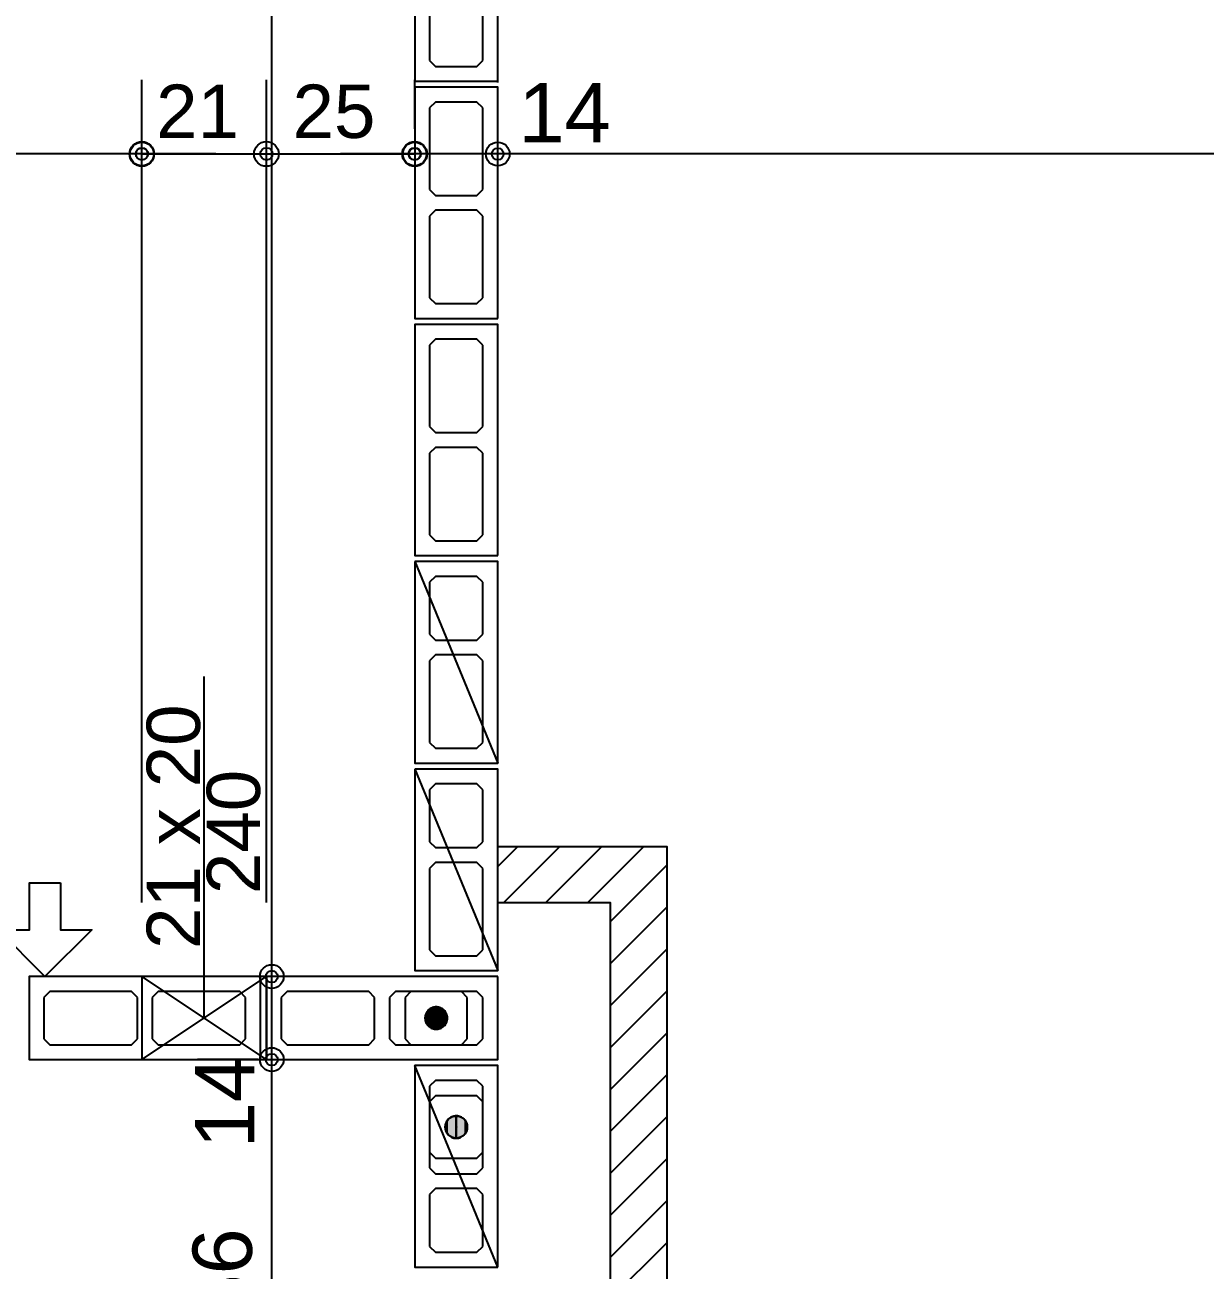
# Model space of a CAD drawing. Extents: x 0 to 119, y 0 to 84.
# Drawn here: x 35.119 to 39.099, y 41.717 to 45.917 of the extents above; entities that cross this region are included whole.
import ezdxf

# ---------------------------------------------------------------- set-up
doc = ezdxf.new("R2010")
doc.units = 0
doc.header["$MEASUREMENT"] = 0
doc.linetypes.add('ESTILO_TQS_0005', pattern=[0.4, 0.3, -0.1])
for name, color, linetype in [('27', 250, 'CONTINUOUS'), ('29', 9, 'CONTINUOUS'), ('3', 7, 'CONTINUOUS'), ('35', 255, 'CONTINUOUS')]:
    doc.layers.add(name, color=color, linetype=linetype)
doc.styles.add('TQS_ARIAL', font='arial.ttf')

msp = doc.modelspace()

# ---------------------------------------------------------------- linework, layer by layer
at = {"layer": '27', "color": 250, "linetype": 'ESTILO_TQS_0005'}
for points in [[(36.64366, 45.77668), (36.66366, 45.79668), (36.66366, 46.07168), (36.64366, 46.09168), (36.50366, 46.09168), (36.48366, 46.07168), (36.48366, 45.79668), (36.50366, 45.77668), (36.64366, 45.77668)], [(36.64366, 45.34168), (36.66366, 45.36168), (36.66366, 45.63668), (36.64366, 45.65668), (36.50366, 45.65668), (36.48366, 45.63668), (36.48366, 45.36168), (36.50366, 45.34168), (36.64366, 45.34168)], [(36.64366, 44.97668), (36.66366, 44.99668), (36.66366, 45.27168), (36.64366, 45.29168), (36.50366, 45.29168), (36.48366, 45.27168), (36.48366, 44.99668), (36.50366, 44.97668), (36.64366, 44.97668)], [(36.64366, 44.54168), (36.66366, 44.56168), (36.66366, 44.83668), (36.64366, 44.85668), (36.50366, 44.85668), (36.48366, 44.83668), (36.48366, 44.56168), (36.50366, 44.54168), (36.64366, 44.54168)], [(36.64366, 44.17668), (36.66366, 44.19668), (36.66366, 44.47168), (36.64366, 44.49168), (36.50366, 44.49168), (36.48366, 44.47168), (36.48366, 44.19668), (36.50366, 44.17668), (36.64366, 44.17668)], [(36.50366, 44.05668), (36.48366, 44.03668), (36.48366, 43.86168), (36.50366, 43.84168), (36.64366, 43.84168), (36.66366, 43.86168), (36.66366, 44.03668), (36.64366, 44.05668), (36.50366, 44.05668)], [(36.50366, 43.79168), (36.48366, 43.77168), (36.48366, 43.49668), (36.50366, 43.47668), (36.64366, 43.47668), (36.66366, 43.49668), (36.66366, 43.77168), (36.64366, 43.79168), (36.50366, 43.79168)], [(36.50366, 43.35668), (36.48366, 43.33668), (36.48366, 43.16168), (36.50366, 43.14168), (36.64366, 43.14168), (36.66366, 43.16168), (36.66366, 43.33668), (36.64366, 43.35668), (36.50366, 43.35668)], [(36.50366, 43.09168), (36.48366, 43.07168), (36.48366, 42.79668), (36.50366, 42.77668), (36.64366, 42.77668), (36.66366, 42.79668), (36.66366, 43.07168), (36.64366, 43.09168), (36.50366, 43.09168)], [(35.49866, 42.63668), (35.47866, 42.65668), (35.20366, 42.65668), (35.18366, 42.63668), (35.18366, 42.49668), (35.20366, 42.47668), (35.47866, 42.47668), (35.49866, 42.49668), (35.49866, 42.63668)], [(35.86366, 42.63668), (35.84366, 42.65668), (35.56866, 42.65668), (35.54866, 42.63668), (35.54866, 42.49668), (35.56866, 42.47668), (35.84366, 42.47668), (35.86366, 42.49668), (35.86366, 42.63668)], [(36.29866, 42.63668), (36.27866, 42.65668), (36.00366, 42.65668), (35.98366, 42.63668), (35.98366, 42.49668), (36.00366, 42.47668), (36.27866, 42.47668), (36.29866, 42.49668), (36.29866, 42.63668)], [(36.66366, 42.63668), (36.64366, 42.65668), (36.36866, 42.65668), (36.34866, 42.63668), (36.34866, 42.49668), (36.36866, 42.47668), (36.64366, 42.47668), (36.66366, 42.49668), (36.66366, 42.63668)], [(36.64366, 42.04168), (36.66366, 42.06168), (36.66366, 42.33668), (36.64366, 42.35668), (36.50366, 42.35668), (36.48366, 42.33668), (36.48366, 42.06168), (36.50366, 42.04168), (36.64366, 42.04168)], [(36.64366, 41.77668), (36.66366, 41.79668), (36.66366, 41.97168), (36.64366, 41.99168), (36.50366, 41.99168), (36.48366, 41.97168), (36.48366, 41.79668), (36.50366, 41.77668), (36.64366, 41.77668)]]:
    msp.add_lwpolyline(points, dxfattribs=at)
at = {"layer": '29', "color": 9, "linetype": 'Continuous'}
for p, q in [((36.71366, 43.077621), (36.781693, 43.145655)), ((36.733115, 42.955655), (36.923115, 43.145655)), ((36.874536, 42.955655), (37.064536, 43.145655)), ((37.015958, 42.955655), (37.205958, 43.145655)), ((37.093704, 42.89198), (37.283703, 43.081978)), ((37.093704, 42.750558), (37.283703, 42.940557)), ((37.093704, 42.609137), (37.283703, 42.799136)), ((37.093704, 42.467716), (37.283703, 42.657714)), ((37.093704, 42.326294), (37.283703, 42.516293)), ((37.093704, 42.184873), (37.283703, 42.374872)), ((37.093704, 42.043451), (37.283703, 42.23345)), ((37.093704, 41.90203), (37.283703, 42.092029)), ((37.093704, 41.760609), (37.283703, 41.950607)), ((37.093704, 41.619187), (37.283703, 41.809186))]:
    msp.add_line(p, q, dxfattribs=at)
msp.add_lwpolyline([(36.71366, 43.145655), (37.283703, 43.145655), (37.283703, 41.30668), (37.093704, 41.30668), (37.093704, 42.955655), (36.71366, 42.955655), (36.71366, 43.145655)], dxfattribs=at)
at = {"layer": '3', "color": 7, "linetype": 'Continuous'}
for p, q in [((36.43366, 44.10668), (36.71366, 43.42668)), ((36.43366, 43.40668), (36.71366, 42.72668)), ((35.93366, 42.42668), (35.51366, 42.70668)), ((35.51366, 42.42668), (35.93366, 42.70668)), ((36.42116, 42.65668), (36.40116, 42.63668)), ((36.40116, 42.63668), (36.40116, 42.49668)), ((36.59116, 42.65668), (36.42116, 42.65668)), ((36.61116, 42.63668), (36.59116, 42.65668)), ((36.61116, 42.49668), (36.61116, 42.63668)), ((36.40116, 42.49668), (36.42116, 42.47668)), ((36.42116, 42.47668), (36.59116, 42.47668)), ((36.59116, 42.47668), (36.61116, 42.49668)), ((36.71366, 41.72668), (36.43366, 42.40668)), ((36.50366, 42.30418), (36.48366, 42.28418)), ((36.64366, 42.30418), (36.50366, 42.30418)), ((36.66366, 42.28418), (36.64366, 42.30418)), ((36.48366, 42.28418), (36.48366, 42.11418)), ((36.66366, 42.11418), (36.66366, 42.28418)), ((36.48366, 42.11418), (36.50366, 42.09418)), ((36.50366, 42.09418), (36.64366, 42.09418)), ((36.64366, 42.09418), (36.66366, 42.11418))]:
    msp.add_line(p, q, dxfattribs=at)
for points in [[(36.71366, 45.72668), (36.71366, 46.50668), (36.43366, 46.50668), (36.43366, 45.72668), (36.71366, 45.72668)], [(36.71366, 44.92668), (36.71366, 45.70668), (36.43366, 45.70668), (36.43366, 44.92668), (36.71366, 44.92668)], [(36.71366, 44.12668), (36.71366, 44.90668), (36.43366, 44.90668), (36.43366, 44.12668), (36.71366, 44.12668)], [(36.43366, 44.10668), (36.43366, 43.42668), (36.71366, 43.42668), (36.71366, 44.10668), (36.43366, 44.10668)], [(35.72366, 42.56668), (35.72366, 43.718909)], [(36.43366, 43.40668), (36.43366, 42.72668), (36.71366, 42.72668), (36.71366, 43.40668), (36.43366, 43.40668)], [(35.239561, 43.022627), (35.239561, 42.864654), (35.344877, 42.864654), (35.186904, 42.70668), (35.02893, 42.864654), (35.134246, 42.864654), (35.134246, 43.022627), (35.239561, 43.022627)], [(35.91366, 42.70668), (35.13366, 42.70668), (35.13366, 42.42668), (35.91366, 42.42668), (35.91366, 42.70668)], [(35.93366, 42.42668), (35.93366, 42.70668), (35.51366, 42.70668), (35.51366, 42.42668), (35.93366, 42.42668)], [(36.71366, 42.70668), (35.93366, 42.70668), (35.93366, 42.42668), (36.71366, 42.42668), (36.71366, 42.70668)], [(36.50676, 42.56668), (36.506757, 42.566619), (36.506748, 42.566559), (36.506732, 42.5665), (36.506711, 42.566443), (36.506685, 42.566389), (36.506652, 42.566337), (36.506615, 42.566289), (36.506573, 42.566245), (36.506527, 42.566206), (36.506477, 42.566171), (36.506424, 42.566141), (36.506368, 42.566117), (36.50631, 42.566099), (36.506251, 42.566087), (36.50619, 42.566081), (36.50613, 42.566081), (36.506069, 42.566087), (36.50601, 42.566099), (36.505952, 42.566117), (36.505896, 42.566141), (36.505843, 42.566171), (36.505793, 42.566206), (36.505747, 42.566245), (36.505705, 42.566289), (36.505668, 42.566337), (36.505635, 42.566389), (36.505609, 42.566443), (36.505588, 42.5665), (36.505572, 42.566559), (36.505563, 42.566619), (36.50556, 42.56668), (36.54396, 42.56668), (36.543766, 42.570504), (36.543186, 42.574289), (36.542226, 42.577996), (36.540897, 42.581587), (36.53921, 42.585024), (36.537185, 42.588274), (36.534841, 42.591302), (36.532203, 42.594077), (36.529298, 42.596571), (36.526155, 42.598759), (36.522807, 42.600617), (36.519288, 42.602127), (36.515635, 42.603273), (36.511884, 42.604044), (36.508075, 42.604431), (36.504245, 42.604431), (36.500436, 42.604044), (36.496685, 42.603273), (36.493032, 42.602127), (36.489513, 42.600617), (36.486165, 42.598759), (36.483022, 42.596571), (36.480117, 42.594077), (36.477479, 42.591302), (36.475135, 42.588274), (36.47311, 42.585024), (36.471423, 42.581587), (36.470094, 42.577996), (36.469134, 42.574289), (36.468554, 42.570504), (36.46836, 42.56668), (36.50676, 42.56668)], [(36.50556, 42.56668), (36.505563, 42.566741), (36.505572, 42.566801), (36.505588, 42.56686), (36.505609, 42.566917), (36.505635, 42.566971), (36.505668, 42.567023), (36.505705, 42.567071), (36.505747, 42.567115), (36.505793, 42.567154), (36.505843, 42.567189), (36.505896, 42.567219), (36.505952, 42.567243), (36.50601, 42.567261), (36.506069, 42.567273), (36.50613, 42.567279), (36.50619, 42.567279), (36.506251, 42.567273), (36.50631, 42.567261), (36.506368, 42.567243), (36.506424, 42.567219), (36.506477, 42.567189), (36.506527, 42.567154), (36.506573, 42.567115), (36.506615, 42.567071), (36.506652, 42.567023), (36.506685, 42.566971), (36.506711, 42.566917), (36.506732, 42.56686), (36.506748, 42.566801), (36.506757, 42.566741), (36.50676, 42.56668), (36.46836, 42.56668), (36.468554, 42.562856), (36.469134, 42.559071), (36.470094, 42.555364), (36.471423, 42.551773), (36.47311, 42.548336), (36.475135, 42.545086), (36.477479, 42.542058), (36.480117, 42.539283), (36.483022, 42.536789), (36.486165, 42.534601), (36.489513, 42.532743), (36.493032, 42.531233), (36.496685, 42.530087), (36.500436, 42.529316), (36.504245, 42.528929), (36.508075, 42.528929), (36.511884, 42.529316), (36.515635, 42.530087), (36.519288, 42.531233), (36.522807, 42.532743), (36.526155, 42.534601), (36.529298, 42.536789), (36.532203, 42.539283), (36.534841, 42.542058), (36.537185, 42.545086), (36.53921, 42.548336), (36.540897, 42.551773), (36.542226, 42.555364), (36.543186, 42.559071), (36.543766, 42.562856), (36.54396, 42.56668), (36.50556, 42.56668)], [(36.71366, 41.72668), (36.71366, 42.40668), (36.43366, 42.40668), (36.43366, 41.72668), (36.71366, 41.72668)], [(36.57366, 42.19978), (36.573721, 42.199777), (36.573781, 42.199768), (36.57384, 42.199752), (36.573897, 42.199731), (36.573951, 42.199705), (36.574003, 42.199672), (36.574051, 42.199635), (36.574095, 42.199593), (36.574134, 42.199547), (36.574169, 42.199497), (36.574199, 42.199444), (36.574223, 42.199388), (36.574241, 42.19933), (36.574253, 42.199271), (36.574259, 42.19921), (36.574259, 42.19915), (36.574253, 42.199089), (36.574241, 42.19903), (36.574223, 42.198972), (36.574199, 42.198916), (36.574169, 42.198863), (36.574134, 42.198813), (36.574095, 42.198767), (36.574051, 42.198725), (36.574003, 42.198688), (36.573951, 42.198655), (36.573897, 42.198629), (36.57384, 42.198608), (36.573781, 42.198592), (36.573721, 42.198583), (36.57366, 42.19858), (36.57366, 42.23698), (36.569836, 42.236786), (36.566051, 42.236206), (36.562344, 42.235246), (36.558753, 42.233917), (36.555316, 42.23223), (36.552066, 42.230205), (36.549038, 42.227861), (36.546263, 42.225223), (36.543769, 42.222318), (36.541581, 42.219175), (36.539723, 42.215827), (36.538213, 42.212308), (36.537067, 42.208655), (36.536296, 42.204904), (36.535909, 42.201095), (36.535909, 42.197265), (36.536296, 42.193456), (36.537067, 42.189705), (36.538213, 42.186052), (36.539723, 42.182533), (36.541581, 42.179185), (36.543769, 42.176042), (36.546263, 42.173137), (36.549038, 42.170499), (36.552066, 42.168155), (36.555316, 42.16613), (36.558753, 42.164443), (36.562344, 42.163114), (36.566051, 42.162154), (36.569836, 42.161574), (36.57366, 42.16138), (36.57366, 42.19978)], [(36.57366, 42.19858), (36.573599, 42.198583), (36.573539, 42.198592), (36.57348, 42.198608), (36.573423, 42.198629), (36.573369, 42.198655), (36.573317, 42.198688), (36.573269, 42.198725), (36.573225, 42.198767), (36.573186, 42.198813), (36.573151, 42.198863), (36.573121, 42.198916), (36.573097, 42.198972), (36.573079, 42.19903), (36.573067, 42.199089), (36.573061, 42.19915), (36.573061, 42.19921), (36.573067, 42.199271), (36.573079, 42.19933), (36.573097, 42.199388), (36.573121, 42.199444), (36.573151, 42.199497), (36.573186, 42.199547), (36.573225, 42.199593), (36.573269, 42.199635), (36.573317, 42.199672), (36.573369, 42.199705), (36.573423, 42.199731), (36.57348, 42.199752), (36.573539, 42.199768), (36.573599, 42.199777), (36.57366, 42.19978), (36.57366, 42.16138), (36.577484, 42.161574), (36.581269, 42.162154), (36.584976, 42.163114), (36.588567, 42.164443), (36.592004, 42.16613), (36.595254, 42.168155), (36.598282, 42.170499), (36.601057, 42.173137), (36.603551, 42.176042), (36.605739, 42.179185), (36.607597, 42.182533), (36.609107, 42.186052), (36.610253, 42.189705), (36.611024, 42.193456), (36.611411, 42.197265), (36.611411, 42.201095), (36.611024, 42.204904), (36.610253, 42.208655), (36.609107, 42.212308), (36.607597, 42.215827), (36.605739, 42.219175), (36.603551, 42.222318), (36.601057, 42.225223), (36.598282, 42.227861), (36.595254, 42.230205), (36.592004, 42.23223), (36.588567, 42.233917), (36.584976, 42.235246), (36.581269, 42.236206), (36.577484, 42.236786), (36.57366, 42.23698), (36.57366, 42.19858)]]:
    msp.add_lwpolyline(points, dxfattribs=at)
for centre in [(36.50616, 42.56668), (36.57366, 42.19918)]:
    msp.add_circle(centre, 0.0372, dxfattribs=at)
for points in [[(36.50676, 42.56668), (36.477479, 42.591302), (36.475135, 42.588274)], [(36.50676, 42.56668), (36.480117, 42.594077), (36.477479, 42.591302)], [(36.50676, 42.56668), (36.483022, 42.596571), (36.480117, 42.594077)], [(36.50676, 42.56668), (36.486165, 42.598759), (36.483022, 42.596571)], [(36.50676, 42.56668), (36.489513, 42.600617), (36.486165, 42.598759)], [(36.50676, 42.56668), (36.493032, 42.602127), (36.489513, 42.600617)], [(36.50676, 42.56668), (36.496685, 42.603273), (36.493032, 42.602127)], [(36.50676, 42.56668), (36.500436, 42.604044), (36.496685, 42.603273)], [(36.50676, 42.56668), (36.504245, 42.604431), (36.500436, 42.604044)], [(36.50676, 42.56668), (36.508075, 42.604431), (36.504245, 42.604431)], [(36.54396, 42.56668), (36.508075, 42.604431), (36.50676, 42.56668)], [(36.54396, 42.56668), (36.511884, 42.604044), (36.508075, 42.604431)], [(36.54396, 42.56668), (36.515635, 42.603273), (36.511884, 42.604044)], [(36.54396, 42.56668), (36.519288, 42.602127), (36.515635, 42.603273)], [(36.54396, 42.56668), (36.522807, 42.600617), (36.519288, 42.602127)], [(36.54396, 42.56668), (36.526155, 42.598759), (36.522807, 42.600617)], [(36.54396, 42.56668), (36.529298, 42.596571), (36.526155, 42.598759)], [(36.54396, 42.56668), (36.532203, 42.594077), (36.529298, 42.596571)], [(36.54396, 42.56668), (36.534841, 42.591302), (36.532203, 42.594077)], [(36.54396, 42.56668), (36.537185, 42.588274), (36.534841, 42.591302)], [(36.50676, 42.56668), (36.468554, 42.570504), (36.46836, 42.56668)], [(36.50556, 42.56668), (36.46836, 42.56668), (36.468554, 42.562856)], [(36.50676, 42.56668), (36.469134, 42.574289), (36.468554, 42.570504)], [(36.50556, 42.56668), (36.468554, 42.562856), (36.469134, 42.559071)], [(36.50676, 42.56668), (36.470094, 42.577996), (36.469134, 42.574289)], [(36.50556, 42.56668), (36.469134, 42.559071), (36.470094, 42.555364)], [(36.50676, 42.56668), (36.471423, 42.581587), (36.470094, 42.577996)], [(36.50556, 42.56668), (36.470094, 42.555364), (36.471423, 42.551773)], [(36.50676, 42.56668), (36.47311, 42.585024), (36.471423, 42.581587)], [(36.50556, 42.56668), (36.471423, 42.551773), (36.47311, 42.548336)], [(36.50676, 42.56668), (36.475135, 42.588274), (36.47311, 42.585024)], [(36.50556, 42.56668), (36.47311, 42.548336), (36.475135, 42.545086)], [(36.50556, 42.56668), (36.475135, 42.545086), (36.477479, 42.542058)], [(36.50556, 42.56668), (36.477479, 42.542058), (36.480117, 42.539283)], [(36.50556, 42.56668), (36.480117, 42.539283), (36.483022, 42.536789)], [(36.50556, 42.56668), (36.483022, 42.536789), (36.486165, 42.534601)], [(36.50556, 42.56668), (36.486165, 42.534601), (36.489513, 42.532743)], [(36.50556, 42.56668), (36.489513, 42.532743), (36.493032, 42.531233)], [(36.50556, 42.56668), (36.493032, 42.531233), (36.496685, 42.530087)], [(36.50556, 42.56668), (36.496685, 42.530087), (36.500436, 42.529316)], [(36.50556, 42.56668), (36.500436, 42.529316), (36.504245, 42.528929)], [(36.50556, 42.56668), (36.504245, 42.528929), (36.508075, 42.528929)], [(36.505793, 42.567154), (36.505588, 42.56686), (36.50556, 42.56668)], [(36.505793, 42.567154), (36.50556, 42.56668), (36.50556, 42.56668)], [(36.505793, 42.567154), (36.50556, 42.56668), (36.50556, 42.56668)], [(36.505793, 42.567154), (36.50556, 42.56668), (36.50556, 42.56668)], [(36.505793, 42.567154), (36.50556, 42.56668), (36.50556, 42.56668)], [(36.505793, 42.567154), (36.50556, 42.56668), (36.50556, 42.56668)], [(36.505793, 42.567154), (36.50556, 42.56668), (36.50556, 42.56668)], [(36.505793, 42.567154), (36.50556, 42.56668), (36.50556, 42.56668)], [(36.505793, 42.567154), (36.50556, 42.56668), (36.50556, 42.56668)], [(36.505793, 42.567154), (36.50556, 42.56668), (36.50556, 42.56668)], [(36.505793, 42.567154), (36.50556, 42.56668), (36.50556, 42.56668)], [(36.505793, 42.567154), (36.50556, 42.56668), (36.50556, 42.56668)], [(36.505793, 42.567154), (36.50556, 42.56668), (36.50556, 42.56668)], [(36.505793, 42.567154), (36.50556, 42.56668), (36.50556, 42.56668)], [(36.505793, 42.567154), (36.50556, 42.56668), (36.50556, 42.56668)], [(36.505793, 42.567154), (36.50556, 42.56668), (36.50556, 42.56668)], [(36.505793, 42.567154), (36.50556, 42.56668), (36.50556, 42.56668)], [(36.505793, 42.567154), (36.50556, 42.56668), (36.50556, 42.56668)], [(36.505793, 42.567154), (36.50556, 42.56668), (36.50556, 42.56668)], [(36.505793, 42.567154), (36.50556, 42.56668), (36.50556, 42.56668)], [(36.505793, 42.567154), (36.50556, 42.56668), (36.50556, 42.56668)], [(36.505793, 42.567154), (36.50556, 42.56668), (36.50556, 42.56668)], [(36.505793, 42.567154), (36.50556, 42.56668), (36.50556, 42.56668)], [(36.50556, 42.56668), (36.508075, 42.528929), (36.54396, 42.56668)], [(36.505793, 42.567154), (36.505635, 42.566971), (36.505588, 42.56686)], [(36.505793, 42.567154), (36.505668, 42.567023), (36.505635, 42.566971)], [(36.505793, 42.567154), (36.505705, 42.567071), (36.505668, 42.567023)], [(36.505793, 42.567154), (36.505747, 42.567115), (36.505705, 42.567071)], [(36.505793, 42.567154), (36.505793, 42.567154), (36.505747, 42.567115)], [(36.505793, 42.567154), (36.505747, 42.567115), (36.505747, 42.567115)], [(36.505793, 42.567154), (36.505793, 42.567154), (36.505793, 42.567154)], [(36.50676, 42.56668), (36.506527, 42.566206), (36.506527, 42.566206)], [(36.50676, 42.56668), (36.506527, 42.566206), (36.506527, 42.566206)], [(36.50676, 42.56668), (36.506527, 42.566206), (36.506573, 42.566245)], [(36.50676, 42.56668), (36.506573, 42.566245), (36.506573, 42.566245)], [(36.50676, 42.56668), (36.506573, 42.566245), (36.506615, 42.566289)], [(36.50676, 42.56668), (36.506615, 42.566289), (36.506652, 42.566337)], [(36.50676, 42.56668), (36.506652, 42.566337), (36.506685, 42.566389)], [(36.50676, 42.56668), (36.506685, 42.566389), (36.506732, 42.5665)], [(36.50676, 42.56668), (36.506732, 42.5665), (36.50676, 42.56668)], [(36.50676, 42.56668), (36.50676, 42.56668), (36.50676, 42.56668)], [(36.50676, 42.56668), (36.50676, 42.56668), (36.50676, 42.56668)], [(36.50676, 42.56668), (36.50676, 42.56668), (36.50676, 42.56668)], [(36.50676, 42.56668), (36.50676, 42.56668), (36.50676, 42.56668)], [(36.50676, 42.56668), (36.50676, 42.56668), (36.50676, 42.56668)], [(36.50676, 42.56668), (36.50676, 42.56668), (36.50676, 42.56668)], [(36.50676, 42.56668), (36.50676, 42.56668), (36.50676, 42.56668)], [(36.50676, 42.56668), (36.50676, 42.56668), (36.50676, 42.56668)], [(36.50676, 42.56668), (36.50676, 42.56668), (36.50676, 42.56668)], [(36.50676, 42.56668), (36.50676, 42.56668), (36.50676, 42.56668)], [(36.50676, 42.56668), (36.50676, 42.56668), (36.50676, 42.56668)], [(36.50676, 42.56668), (36.50676, 42.56668), (36.50676, 42.56668)], [(36.50676, 42.56668), (36.50676, 42.56668), (36.50676, 42.56668)], [(36.50676, 42.56668), (36.50676, 42.56668), (36.50676, 42.56668)], [(36.50676, 42.56668), (36.50676, 42.56668), (36.50676, 42.56668)], [(36.50676, 42.56668), (36.50676, 42.56668), (36.50676, 42.56668)], [(36.50676, 42.56668), (36.50676, 42.56668), (36.50676, 42.56668)], [(36.50676, 42.56668), (36.50676, 42.56668), (36.50676, 42.56668)], [(36.50676, 42.56668), (36.50676, 42.56668), (36.50676, 42.56668)], [(36.50676, 42.56668), (36.50676, 42.56668), (36.50676, 42.56668)], [(36.50676, 42.56668), (36.50676, 42.56668), (36.50676, 42.56668)], [(36.54396, 42.56668), (36.508075, 42.528929), (36.511884, 42.529316)], [(36.54396, 42.56668), (36.511884, 42.529316), (36.515635, 42.530087)], [(36.54396, 42.56668), (36.515635, 42.530087), (36.519288, 42.531233)], [(36.54396, 42.56668), (36.519288, 42.531233), (36.522807, 42.532743)], [(36.54396, 42.56668), (36.522807, 42.532743), (36.526155, 42.534601)], [(36.54396, 42.56668), (36.526155, 42.534601), (36.529298, 42.536789)], [(36.54396, 42.56668), (36.529298, 42.536789), (36.532203, 42.539283)], [(36.54396, 42.56668), (36.532203, 42.539283), (36.534841, 42.542058)], [(36.54396, 42.56668), (36.534841, 42.542058), (36.537185, 42.545086)], [(36.54396, 42.56668), (36.53921, 42.585024), (36.537185, 42.588274)], [(36.54396, 42.56668), (36.537185, 42.545086), (36.53921, 42.548336)], [(36.54396, 42.56668), (36.540897, 42.581587), (36.53921, 42.585024)], [(36.54396, 42.56668), (36.53921, 42.548336), (36.540897, 42.551773)], [(36.54396, 42.56668), (36.542226, 42.577996), (36.540897, 42.581587)], [(36.54396, 42.56668), (36.540897, 42.551773), (36.542226, 42.555364)], [(36.54396, 42.56668), (36.543186, 42.574289), (36.542226, 42.577996)], [(36.54396, 42.56668), (36.542226, 42.555364), (36.543186, 42.559071)], [(36.54396, 42.56668), (36.543766, 42.570504), (36.543186, 42.574289)], [(36.54396, 42.56668), (36.543186, 42.559071), (36.543766, 42.562856)], [(36.537067, 42.208655), (36.537067, 42.189705), (36.538213, 42.212308)], [(36.537067, 42.189705), (36.538213, 42.186052), (36.538213, 42.212308)], [(36.538213, 42.212308), (36.538213, 42.186052), (36.539723, 42.215827)], [(36.538213, 42.186052), (36.539723, 42.182533), (36.539723, 42.215827)], [(36.539723, 42.215827), (36.539723, 42.182533), (36.541581, 42.219175)], [(36.539723, 42.182533), (36.541581, 42.179185), (36.541581, 42.219175)], [(36.541581, 42.219175), (36.541581, 42.179185), (36.543769, 42.222318)], [(36.541581, 42.179185), (36.543769, 42.176042), (36.543769, 42.222318)], [(36.543769, 42.222318), (36.543769, 42.176042), (36.546263, 42.225223)], [(36.543769, 42.176042), (36.546263, 42.173137), (36.546263, 42.225223)], [(36.546263, 42.225223), (36.546263, 42.173137), (36.549038, 42.227861)], [(36.546263, 42.173137), (36.549038, 42.170499), (36.549038, 42.227861)], [(36.549038, 42.227861), (36.549038, 42.170499), (36.552066, 42.230205)], [(36.549038, 42.170499), (36.552066, 42.168155), (36.552066, 42.230205)], [(36.552066, 42.230205), (36.552066, 42.168155), (36.555316, 42.23223)], [(36.552066, 42.168155), (36.555316, 42.16613), (36.555316, 42.23223)], [(36.555316, 42.23223), (36.555316, 42.16613), (36.558753, 42.233917)], [(36.555316, 42.16613), (36.558753, 42.164443), (36.558753, 42.233917)], [(36.558753, 42.233917), (36.558753, 42.164443), (36.562344, 42.235246)], [(36.558753, 42.164443), (36.562344, 42.163114), (36.562344, 42.235246)], [(36.562344, 42.235246), (36.562344, 42.163114), (36.566051, 42.236206)], [(36.562344, 42.163114), (36.566051, 42.162154), (36.566051, 42.236206)], [(36.569836, 42.161574), (36.569836, 42.236786), (36.566051, 42.162154)], [(36.566051, 42.236206), (36.566051, 42.162154), (36.569836, 42.236786)], [(36.569836, 42.161574), (36.57366, 42.19978), (36.57366, 42.23698)], [(36.569836, 42.161574), (36.57366, 42.23698), (36.569836, 42.236786)], [(36.57366, 42.19858), (36.577484, 42.236786), (36.57366, 42.23698)], [(36.57366, 42.19858), (36.57366, 42.16138), (36.577484, 42.236786)], [(36.57366, 42.16138), (36.577484, 42.161574), (36.577484, 42.236786)], [(36.577484, 42.236786), (36.577484, 42.161574), (36.581269, 42.236206)], [(36.577484, 42.161574), (36.581269, 42.162154), (36.581269, 42.236206)], [(36.581269, 42.236206), (36.581269, 42.162154), (36.584976, 42.235246)], [(36.581269, 42.162154), (36.584976, 42.163114), (36.584976, 42.235246)], [(36.584976, 42.235246), (36.584976, 42.163114), (36.588567, 42.233917)], [(36.584976, 42.163114), (36.588567, 42.164443), (36.588567, 42.233917)], [(36.588567, 42.233917), (36.588567, 42.164443), (36.592004, 42.23223)], [(36.588567, 42.164443), (36.592004, 42.16613), (36.592004, 42.23223)], [(36.592004, 42.23223), (36.592004, 42.16613), (36.595254, 42.230205)], [(36.592004, 42.16613), (36.595254, 42.168155), (36.595254, 42.230205)], [(36.595254, 42.230205), (36.595254, 42.168155), (36.598282, 42.227861)], [(36.595254, 42.168155), (36.598282, 42.170499), (36.598282, 42.227861)], [(36.598282, 42.227861), (36.598282, 42.170499), (36.601057, 42.225223)], [(36.598282, 42.170499), (36.601057, 42.173137), (36.601057, 42.225223)], [(36.601057, 42.225223), (36.601057, 42.173137), (36.603551, 42.222318)], [(36.601057, 42.173137), (36.603551, 42.176042), (36.603551, 42.222318)], [(36.603551, 42.222318), (36.603551, 42.176042), (36.605739, 42.219175)], [(36.603551, 42.176042), (36.605739, 42.179185), (36.605739, 42.219175)], [(36.605739, 42.219175), (36.605739, 42.179185), (36.607597, 42.215827)], [(36.605739, 42.179185), (36.607597, 42.182533), (36.607597, 42.215827)], [(36.607597, 42.215827), (36.607597, 42.182533), (36.609107, 42.212308)], [(36.607597, 42.182533), (36.609107, 42.186052), (36.609107, 42.212308)], [(36.609107, 42.212308), (36.609107, 42.186052), (36.610253, 42.208655)], [(36.535909, 42.201095), (36.535909, 42.197265), (36.536296, 42.204904)], [(36.535909, 42.197265), (36.536296, 42.193456), (36.536296, 42.204904)], [(36.536296, 42.204904), (36.536296, 42.193456), (36.537067, 42.208655)], [(36.536296, 42.193456), (36.537067, 42.189705), (36.537067, 42.208655)], [(36.569836, 42.161574), (36.57366, 42.16138), (36.57366, 42.19978)], [(36.573225, 42.198767), (36.57366, 42.19858), (36.573186, 42.198813)], [(36.57366, 42.19858), (36.57366, 42.19858), (36.573186, 42.198813)], [(36.573186, 42.198813), (36.57366, 42.19858), (36.573186, 42.198813)], [(36.57366, 42.19858), (36.57366, 42.19858), (36.573186, 42.198813)], [(36.573186, 42.198813), (36.57366, 42.19858), (36.573186, 42.198813)], [(36.57366, 42.19858), (36.57366, 42.19858), (36.573186, 42.198813)], [(36.573269, 42.198725), (36.57366, 42.19858), (36.573225, 42.198767)], [(36.57366, 42.19858), (36.57366, 42.19858), (36.573225, 42.198767)], [(36.573225, 42.198767), (36.57366, 42.19858), (36.573225, 42.198767)], [(36.57366, 42.19858), (36.57366, 42.19858), (36.573225, 42.198767)], [(36.573317, 42.198688), (36.57366, 42.19858), (36.573269, 42.198725)], [(36.57366, 42.19858), (36.57366, 42.19858), (36.573269, 42.198725)], [(36.573369, 42.198655), (36.57366, 42.19858), (36.573317, 42.198688)], [(36.57366, 42.19858), (36.57366, 42.19858), (36.573317, 42.198688)], [(36.57348, 42.198608), (36.57366, 42.19858), (36.573369, 42.198655)], [(36.57366, 42.19858), (36.57366, 42.19858), (36.573369, 42.198655)], [(36.57366, 42.19858), (36.57366, 42.19858), (36.57348, 42.198608)], [(36.57366, 42.19858), (36.57366, 42.19858), (36.57348, 42.198608)], [(36.57366, 42.19978), (36.574134, 42.199547), (36.57366, 42.19978)], [(36.574134, 42.199547), (36.574134, 42.199547), (36.57366, 42.19978)], [(36.57366, 42.19978), (36.574134, 42.199547), (36.57366, 42.19978)], [(36.574134, 42.199547), (36.574134, 42.199547), (36.57366, 42.19978)], [(36.57366, 42.19978), (36.574134, 42.199547), (36.57366, 42.19978)], [(36.574134, 42.199547), (36.574095, 42.199593), (36.57366, 42.19978)], [(36.57366, 42.19978), (36.574095, 42.199593), (36.57366, 42.19978)], [(36.574095, 42.199593), (36.574095, 42.199593), (36.57366, 42.19978)], [(36.57366, 42.19978), (36.574095, 42.199593), (36.57366, 42.19978)], [(36.574095, 42.199593), (36.574051, 42.199635), (36.57366, 42.19978)], [(36.57366, 42.19978), (36.574051, 42.199635), (36.57366, 42.19978)], [(36.574051, 42.199635), (36.574003, 42.199672), (36.57366, 42.19978)], [(36.57366, 42.19978), (36.574003, 42.199672), (36.57366, 42.19978)], [(36.574003, 42.199672), (36.573951, 42.199705), (36.57366, 42.19978)], [(36.57366, 42.19978), (36.573951, 42.199705), (36.57366, 42.19978)], [(36.573951, 42.199705), (36.57384, 42.199752), (36.57366, 42.19978)], [(36.57366, 42.19978), (36.57384, 42.199752), (36.57366, 42.19978)], [(36.57384, 42.199752), (36.57366, 42.19978), (36.57366, 42.19978)], [(36.57366, 42.19978), (36.57366, 42.19978), (36.57366, 42.19978)], [(36.57366, 42.19978), (36.57366, 42.19978), (36.57366, 42.19978)], [(36.57366, 42.19978), (36.57366, 42.19978), (36.57366, 42.19978)], [(36.57366, 42.19978), (36.57366, 42.19978), (36.57366, 42.19978)], [(36.57366, 42.19978), (36.57366, 42.19978), (36.57366, 42.19978)], [(36.57366, 42.19978), (36.57366, 42.19978), (36.57366, 42.19978)], [(36.57366, 42.19978), (36.57366, 42.19978), (36.57366, 42.19978)], [(36.57366, 42.19978), (36.57366, 42.19978), (36.57366, 42.19978)], [(36.57366, 42.19978), (36.57366, 42.19978), (36.57366, 42.19978)], [(36.57366, 42.19978), (36.57366, 42.19978), (36.57366, 42.19978)], [(36.57366, 42.19978), (36.57366, 42.19978), (36.57366, 42.19978)], [(36.57366, 42.19978), (36.57366, 42.19978), (36.57366, 42.19978)], [(36.57366, 42.19858), (36.57366, 42.19858), (36.57366, 42.19858)], [(36.57366, 42.19858), (36.57366, 42.19858), (36.57366, 42.19858)], [(36.57366, 42.19858), (36.57366, 42.19858), (36.57366, 42.19858)], [(36.57366, 42.19858), (36.57366, 42.19858), (36.57366, 42.19858)], [(36.57366, 42.19858), (36.57366, 42.19858), (36.57366, 42.19858)], [(36.57366, 42.19858), (36.57366, 42.19858), (36.57366, 42.19858)], [(36.57366, 42.19858), (36.57366, 42.19858), (36.57366, 42.19858)], [(36.57366, 42.19858), (36.57366, 42.19858), (36.57366, 42.19858)], [(36.57366, 42.19858), (36.57366, 42.19858), (36.57366, 42.19858)], [(36.57366, 42.19858), (36.57366, 42.19858), (36.57366, 42.19858)], [(36.57366, 42.19858), (36.57366, 42.19858), (36.57366, 42.19858)], [(36.57366, 42.19858), (36.57366, 42.19858), (36.57366, 42.19858)], [(36.609107, 42.186052), (36.610253, 42.189705), (36.610253, 42.208655)], [(36.610253, 42.208655), (36.610253, 42.189705), (36.611024, 42.204904)], [(36.610253, 42.189705), (36.611024, 42.193456), (36.611024, 42.204904)], [(36.611024, 42.204904), (36.611024, 42.193456), (36.611411, 42.201095)], [(36.611024, 42.193456), (36.611411, 42.197265), (36.611411, 42.201095)]]:
    msp.add_solid(points, dxfattribs=at)
at = {"layer": '35', "color": 255, "linetype": 'Continuous'}
for p, q in [((35.95172, 42.45668), (35.95172, 52.37668)), ((35.51366, 42.95668), (35.51366, 45.731356)), ((35.51366, 42.95668), (35.51366, 45.731356)), ((35.93366, 42.95668), (35.93366, 45.731356)), ((35.93366, 42.95668), (35.93366, 45.731356)), ((36.43366, 45.56668), (36.43366, 45.731356)), ((36.43366, 45.690812), (36.43366, 45.731356)), ((36.71366, 45.72207), (36.71366, 45.731356)), ((36.71366, 45.72207), (36.71366, 45.731356)), ((35.76366, 45.481356), (34.08366, 45.481356)), ((35.51366, 45.481356), (35.93366, 45.481356)), ((35.93366, 45.481356), (36.43366, 45.481356)), ((36.96366, 45.481356), (36.18366, 45.481356)), ((44.313704, 45.481356), (36.46366, 45.481356)), ((36.71366, 45.47207), (36.71366, 45.47207)), ((36.71366, 45.47207), (36.71366, 45.47207)), ((36.43366, 45.440812), (36.43366, 45.440812)), ((36.43366, 45.31668), (36.43366, 45.31668)), ((35.95172, 42.17668), (35.95172, 42.95668)), ((35.51366, 42.70668), (35.51366, 42.70668)), ((35.51366, 42.70668), (35.51366, 42.70668)), ((36.07366, 42.70668), (35.70172, 42.70668)), ((36.07366, 42.70668), (35.70172, 42.70668)), ((35.93366, 42.70668), (35.93366, 42.70668)), ((35.93366, 42.70668), (35.93366, 42.70668)), ((35.95172, 41.05668), (35.95172, 42.67668)), ((36.32366, 42.70668), (36.32366, 42.70668)), ((36.32366, 42.70668), (36.32366, 42.70668)), ((35.904286, 42.42668), (35.70172, 42.42668)), ((35.904286, 42.42668), (35.70172, 42.42668)), ((36.154286, 42.42668), (36.154286, 42.42668)), ((36.154286, 42.42668), (36.154286, 42.42668))]:
    msp.add_line(p, q, dxfattribs=at)
for centre, radius in [((35.51366, 45.481356), 0.041625), ((35.51366, 45.481356), 0.04), ((35.51366, 45.481356), 0.02075), ((35.51366, 45.481356), 0.02), ((35.93366, 45.481356), 0.041625), ((35.93366, 45.481356), 0.041625), ((35.93366, 45.481356), 0.02075), ((35.93366, 45.481356), 0.02075), ((36.43366, 45.481356), 0.041625), ((36.43366, 45.481356), 0.04), ((36.43366, 45.481356), 0.02075), ((36.43366, 45.481356), 0.02), ((36.71366, 45.481356), 0.04), ((36.71366, 45.481356), 0.04), ((36.71366, 45.481356), 0.02), ((36.71366, 45.481356), 0.02), ((35.95172, 42.70668), 0.04), ((35.95172, 42.70668), 0.04), ((35.95172, 42.70668), 0.02), ((35.95172, 42.70668), 0.02), ((35.95172, 42.42668), 0.04), ((35.95172, 42.42668), 0.04), ((35.95172, 42.42668), 0.02), ((35.95172, 42.42668), 0.02)]:
    msp.add_circle(centre, radius, dxfattribs=at)

# ---------------------------------------------------------------- texts
at = {"layer": '3', "color": 7, "linetype": 'Continuous', "style": 'TQS_ARIAL'}
for s, p in [('21 x 20', (35.709841, 42.799941)), ('240', (35.912234, 42.984712))]:
    msp.add_text(s, height=0.18, rotation=90, dxfattribs=at).set_placement(p)
at = {"layer": '35', "color": 255, "linetype": 'Continuous', "style": 'TQS_ARIAL'}
for s, height, p in [('21', 0.18, (35.56166, 45.535356)), ('25', 0.18, (36.02166, 45.535356)), ('14', 0.2, (36.783661, 45.520608))]:
    msp.add_text(s, height=height, dxfattribs=at).set_placement(p)
for s, p in [('14', (35.893259, 42.127897)), ('56', (35.884738, 41.546759))]:
    msp.add_text(s, height=0.2, rotation=90, dxfattribs=at).set_placement(p)

doc.saveas('drawing.dxf')
